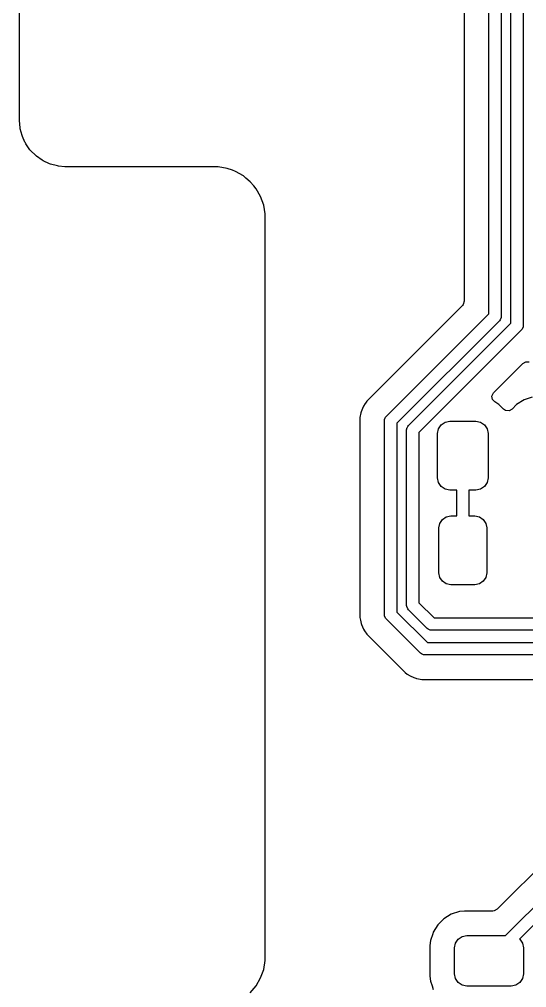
# Model space of a CAD drawing. Extents: x 1.91 to 4.47, y -4.27 to -2.07.
# Drawn here: x 1.911 to 2.317, y -3.49 to -2.715 of the extents above; entities that cross this region are included whole.
import ezdxf

# ---------------------------------------------------------------- set-up
doc = ezdxf.new("R2010")
doc.units = 0
doc.header["$MEASUREMENT"] = 0
doc.layers.add('BLACK', color=7, linetype='CONTINUOUS')

msp = doc.modelspace()

# ---------------------------------------------------------------- linework, layer by layer
at = {"layer": 'BLACK', "linetype": 'CONTINUOUS'}
for p, q in [((2.28726, -2.95041), (2.28726, -2.22893)), ((2.2971, -2.23097), (2.2971, -2.95245)), ((2.30498, -2.95775), (2.30498, -2.2838)), ((2.31482, -2.28584), (2.31482, -2.95979)), ((2.26756, -2.31331), (2.26756, -2.94023)), ((1.91144, -2.79506), (1.91144, -2.40449)), ((1.91146, -2.79549), (1.91144, -2.79506)), ((1.91197, -2.80134), (1.91146, -2.79549)), ((1.91212, -2.80218), (1.91197, -2.80134)), ((1.91358, -2.80765), (1.91212, -2.80218)), ((1.91387, -2.80845), (1.91358, -2.80765)), ((1.91591, -2.81282), (1.91387, -2.80845)), ((1.91626, -2.81358), (1.91591, -2.81282)), ((1.91669, -2.81432), (1.91626, -2.81358)), ((1.91994, -2.81895), (1.91669, -2.81432)), ((1.92048, -2.81961), (1.91994, -2.81895)), ((1.92449, -2.82361), (1.92048, -2.81961)), ((1.92514, -2.82416), (1.92449, -2.82361)), ((1.92978, -2.8274), (1.92514, -2.82416)), ((1.93051, -2.82783), (1.92978, -2.8274)), ((1.93565, -2.83022), (1.93051, -2.82783)), ((1.93645, -2.83051), (1.93565, -2.83022)), ((1.94192, -2.83198), (1.93645, -2.83051)), ((1.94275, -2.83213), (1.94192, -2.83198)), ((1.94792, -2.83258), (1.94275, -2.83213)), ((1.94861, -2.83264), (1.94792, -2.83258)), ((1.94903, -2.83266), (1.94861, -2.83264)), ((2.06775, -2.83266), (1.94903, -2.83266)), ((2.07055, -2.83266), (2.06775, -2.83266)), ((2.07767, -2.83391), (2.07055, -2.83266)), ((2.07055, -2.83266), (2.07055, -2.83266)), ((2.08192, -2.83546), (2.07767, -2.83391)), ((2.08447, -2.83639), (2.08192, -2.83546)), ((2.09074, -2.84001), (2.08447, -2.83639)), ((2.08447, -2.83639), (2.08447, -2.83639)), ((2.08447, -2.83639), (2.08447, -2.83639)), ((2.09269, -2.84164), (2.09074, -2.84001)), ((2.09074, -2.84001), (2.09074, -2.84001)), ((2.09629, -2.84466), (2.09269, -2.84164)), ((2.099, -2.8479), (2.09629, -2.84466)), ((2.10094, -2.8502), (2.099, -2.8479)), ((2.10456, -2.85647), (2.10094, -2.8502)), ((2.10094, -2.8502), (2.10094, -2.8502)), ((2.10094, -2.8502), (2.10094, -2.8502)), ((2.10703, -2.86327), (2.10456, -2.85647)), ((2.10829, -2.8704), (2.10703, -2.86327)), ((2.10829, -2.87319), (2.10829, -2.8704)), ((2.10829, -3.46392), (2.10829, -2.87319)), ((2.26613, -2.94368), (2.19307, -3.01673)), ((2.26678, -2.94287), (2.26613, -2.94368)), ((2.26756, -2.94023), (2.26678, -2.94287)), ((2.20518, -3.03249), (2.28726, -2.95041)), ((2.29701, -2.95341), (2.29627, -2.95518)), ((2.2971, -2.95245), (2.29701, -2.95341)), ((2.29566, -2.95593), (2.21358, -3.03801)), ((2.2229, -3.03983), (2.30498, -2.95775)), ((2.29627, -2.95518), (2.29566, -2.95593)), ((2.31472, -2.96075), (2.31399, -2.96252)), ((2.31482, -2.95979), (2.31472, -2.96075)), ((2.31338, -2.96327), (2.2313, -3.04535)), ((2.31399, -2.96252), (2.31338, -2.96327)), ((2.29115, -3.01336), (2.31446, -2.99005)), ((2.31446, -2.99005), (2.31688, -2.98873)), ((2.31688, -2.98873), (2.31962, -2.98893)), ((2.28976, -3.0162), (2.29086, -3.01368)), ((2.29086, -3.01368), (2.29115, -3.01336)), ((2.18826, -3.02218), (2.18684, -3.0243)), ((2.18844, -3.0219), (2.18826, -3.02218)), ((2.18826, -3.02218), (2.18826, -3.02218)), ((2.18953, -3.02027), (2.18844, -3.0219)), ((2.19296, -3.01684), (2.18953, -3.02027)), ((2.19307, -3.01673), (2.19296, -3.01684)), ((2.19296, -3.01684), (2.19296, -3.01684)), ((2.19307, -3.01673), (2.19307, -3.01673)), ((2.2902, -3.01892), (2.28976, -3.0162)), ((2.29204, -3.02096), (2.2902, -3.01892)), ((2.29522, -3.02292), (2.29204, -3.02096)), ((2.29892, -3.02663), (2.29522, -3.02292)), ((2.29522, -3.02292), (2.29522, -3.02292)), ((2.30951, -3.02294), (2.30583, -3.02663)), ((2.31539, -3.01932), (2.30951, -3.02294)), ((2.32194, -3.01715), (2.31539, -3.01932)), ((2.31539, -3.01932), (2.31539, -3.01932)), ((2.18482, -3.02959), (2.18405, -3.03346)), ((2.18498, -3.02879), (2.18482, -3.02959)), ((2.18482, -3.02959), (2.18482, -3.02959)), ((2.18604, -3.02624), (2.18498, -3.02879)), ((2.18498, -3.02879), (2.18498, -3.02879)), ((2.18684, -3.0243), (2.18604, -3.02624)), ((2.18604, -3.02624), (2.18604, -3.02624)), ((2.18684, -3.0243), (2.18684, -3.0243)), ((2.30067, -3.02775), (2.29892, -3.02663)), ((2.30341, -3.02794), (2.30067, -3.02775)), ((2.30583, -3.02663), (2.30341, -3.02794)), ((2.18405, -3.03347), (2.18404, -3.03354)), ((2.18404, -3.03354), (2.18404, -3.19362)), ((2.18405, -3.03346), (2.18405, -3.03347)), ((2.20374, -3.03597), (2.20383, -3.03501)), ((2.20374, -3.1912), (2.20374, -3.03597)), ((2.20383, -3.03501), (2.20457, -3.03323)), ((2.20457, -3.03323), (2.20518, -3.03249)), ((2.20457, -3.03323), (2.20457, -3.03323)), ((2.21358, -3.03801), (2.21358, -3.18916)), ((2.24914, -3.0393), (2.25234, -3.03717)), ((2.25234, -3.03717), (2.2561, -3.03642)), ((2.2561, -3.03642), (2.27677, -3.03642)), ((2.27677, -3.03642), (2.28054, -3.03717)), ((2.28054, -3.03717), (2.28373, -3.0393)), ((2.22146, -3.04331), (2.22155, -3.04235)), ((2.22146, -3.18386), (2.22146, -3.04331)), ((2.22155, -3.04235), (2.22173, -3.04193)), ((2.22173, -3.04193), (2.22181, -3.04172)), ((2.22181, -3.04172), (2.22229, -3.04057)), ((2.22229, -3.04057), (2.2229, -3.03983)), ((2.22229, -3.04057), (2.22229, -3.04057)), ((2.2313, -3.04535), (2.2313, -3.18182)), ((2.24626, -3.04626), (2.24701, -3.04249)), ((2.24626, -3.08169), (2.24626, -3.04626)), ((2.24701, -3.04249), (2.24914, -3.0393)), ((2.28373, -3.0393), (2.28586, -3.04249)), ((2.28586, -3.04249), (2.28661, -3.04626)), ((2.28661, -3.04626), (2.28661, -3.08169)), ((2.24701, -3.08546), (2.24626, -3.08169)), ((2.24914, -3.08865), (2.24701, -3.08546)), ((2.28586, -3.08546), (2.28373, -3.08865)), ((2.28661, -3.08169), (2.28586, -3.08546)), ((2.25234, -3.09079), (2.24914, -3.08865)), ((2.2561, -3.09154), (2.25234, -3.09079)), ((2.26152, -3.09154), (2.2561, -3.09154)), ((2.26152, -3.1122), (2.26152, -3.09154)), ((2.27677, -3.09154), (2.27136, -3.09154)), ((2.27136, -3.09154), (2.27136, -3.1122)), ((2.28054, -3.09079), (2.27677, -3.09154)), ((2.28373, -3.08865), (2.28054, -3.09079)), ((2.24797, -3.11813), (2.25005, -3.11502)), ((2.25005, -3.11502), (2.25317, -3.11294)), ((2.25317, -3.11294), (2.25684, -3.1122)), ((2.25684, -3.1122), (2.26152, -3.1122)), ((2.27136, -3.1122), (2.27603, -3.1122)), ((2.27603, -3.1122), (2.27971, -3.11294)), ((2.27971, -3.11294), (2.28282, -3.11502)), ((2.28282, -3.11502), (2.2849, -3.11813)), ((2.24724, -3.1218), (2.24797, -3.11813)), ((2.24724, -3.15773), (2.24724, -3.1218)), ((2.2849, -3.11813), (2.28563, -3.1218)), ((2.28563, -3.1218), (2.28563, -3.15773)), ((2.24797, -3.1614), (2.24724, -3.15773)), ((2.25005, -3.16451), (2.24797, -3.1614)), ((2.2849, -3.1614), (2.28282, -3.16451)), ((2.28563, -3.15773), (2.2849, -3.1614)), ((2.25317, -3.16659), (2.25005, -3.16451)), ((2.25684, -3.16732), (2.25317, -3.16659)), ((2.27603, -3.16732), (2.25684, -3.16732)), ((2.27971, -3.16659), (2.27603, -3.16732)), ((2.28282, -3.16451), (2.27971, -3.16659)), ((2.22155, -3.18482), (2.22146, -3.18386)), ((2.22229, -3.18659), (2.22155, -3.18482)), ((2.2313, -3.18182), (2.24338, -3.1939)), ((2.18404, -3.19362), (2.18441, -3.19552)), ((2.20383, -3.19216), (2.20374, -3.1912)), ((2.20457, -3.19393), (2.20383, -3.19216)), ((2.20518, -3.19468), (2.20457, -3.19393)), ((2.20457, -3.19393), (2.20457, -3.19393)), ((2.21358, -3.18916), (2.23801, -3.21358)), ((2.2229, -3.18734), (2.22229, -3.18659)), ((2.22229, -3.18659), (2.22229, -3.18659)), ((2.23786, -3.2023), (2.2229, -3.18734)), ((2.24338, -3.1939), (2.42204, -3.1939)), ((2.18441, -3.19552), (2.18441, -3.19552)), ((2.18441, -3.19552), (2.18498, -3.19838)), ((2.18498, -3.19838), (2.18498, -3.19838)), ((2.18498, -3.19838), (2.18524, -3.19901)), ((2.18524, -3.19901), (2.18684, -3.20286)), ((2.23249, -3.22198), (2.20518, -3.19468)), ((2.18684, -3.20286), (2.18684, -3.20286)), ((2.18684, -3.20286), (2.18771, -3.20416)), ((2.18771, -3.20416), (2.18953, -3.20689)), ((2.18953, -3.20689), (2.19296, -3.21033)), ((2.2386, -3.20291), (2.23786, -3.2023)), ((2.23986, -3.20343), (2.2386, -3.20291)), ((2.2386, -3.20291), (2.2386, -3.20291)), ((2.24038, -3.20365), (2.23986, -3.20343)), ((2.24134, -3.20374), (2.24038, -3.20365)), ((2.24038, -3.20365), (2.24038, -3.20365)), ((2.42204, -3.20374), (2.24134, -3.20374)), ((2.19296, -3.21033), (2.19296, -3.21033)), ((2.19296, -3.21033), (2.19327, -3.21063)), ((2.19327, -3.21063), (2.21672, -3.23408)), ((2.23801, -3.21358), (2.42204, -3.21358)), ((2.23323, -3.2226), (2.23249, -3.22198)), ((2.23428, -3.22303), (2.23323, -3.2226)), ((2.23323, -3.2226), (2.23323, -3.2226)), ((2.23501, -3.22333), (2.23428, -3.22303)), ((2.23597, -3.22343), (2.23501, -3.22333)), ((2.23501, -3.22333), (2.23501, -3.22333)), ((2.42204, -3.22343), (2.23597, -3.22343)), ((2.21672, -3.23408), (2.21672, -3.23408)), ((2.21672, -3.23408), (2.22027, -3.23763)), ((2.22027, -3.23763), (2.22027, -3.23763)), ((2.22027, -3.23763), (2.22196, -3.23876)), ((2.22196, -3.23876), (2.2243, -3.24033)), ((2.2243, -3.24033), (2.22714, -3.2415)), ((2.22714, -3.2415), (2.22879, -3.24218)), ((2.22879, -3.24218), (2.22938, -3.2423)), ((2.22938, -3.2423), (2.22965, -3.24236)), ((2.22965, -3.24236), (2.22965, -3.24236)), ((2.22965, -3.24236), (2.22966, -3.24236)), ((2.22966, -3.24236), (2.23354, -3.24313)), ((2.23354, -3.24313), (2.23354, -3.24313)), ((2.23354, -3.24313), (2.23354, -3.24313)), ((2.23354, -3.24313), (2.23354, -3.24313)), ((2.23354, -3.24313), (2.38352, -3.24313)), ((2.33589, -3.38509), (2.29389, -3.42709)), ((2.30062, -3.44823), (2.35154, -3.39731)), ((2.35706, -3.40571), (2.31182, -3.45094)), ((2.25711, -3.43111), (2.25123, -3.43474)), ((2.26367, -3.42894), (2.25711, -3.43111)), ((2.25711, -3.43111), (2.25711, -3.43111)), ((2.26772, -3.42852), (2.26367, -3.42894)), ((2.26367, -3.42894), (2.26367, -3.42894)), ((2.29043, -3.42852), (2.26772, -3.42852)), ((2.26772, -3.42852), (2.26772, -3.42852)), ((2.29147, -3.42841), (2.29043, -3.42852)), ((2.29389, -3.42709), (2.29147, -3.42841)), ((2.24635, -3.43962), (2.24272, -3.4455)), ((2.25123, -3.43474), (2.24635, -3.43962)), ((2.24228, -3.44684), (2.24055, -3.45206)), ((2.24272, -3.4455), (2.24228, -3.44684)), ((2.24272, -3.4455), (2.24272, -3.4455)), ((2.26273, -3.45111), (2.26592, -3.44898)), ((2.26592, -3.44898), (2.26969, -3.44823)), ((2.26969, -3.44823), (2.30062, -3.44823)), ((2.24055, -3.45206), (2.24014, -3.4561)), ((2.24014, -3.4561), (2.24014, -3.48071)), ((2.24055, -3.45206), (2.24055, -3.45206)), ((2.24055, -3.45206), (2.24055, -3.45206)), ((2.25984, -3.45807), (2.26059, -3.4543)), ((2.26059, -3.4543), (2.26273, -3.45111)), ((2.31182, -3.45094), (2.31208, -3.45111)), ((2.31208, -3.45111), (2.31421, -3.4543)), ((2.31421, -3.4543), (2.31496, -3.45807)), ((2.10829, -3.46457), (2.10829, -3.46392)), ((2.10829, -3.46819), (2.10829, -3.46457)), ((2.25984, -3.47874), (2.25984, -3.45807)), ((2.31496, -3.45807), (2.31496, -3.47874)), ((2.10703, -3.47531), (2.10829, -3.46819)), ((2.10456, -3.48211), (2.10703, -3.47531)), ((2.24014, -3.48071), (2.24014, -3.48071)), ((2.24014, -3.48071), (2.24055, -3.48476)), ((2.26059, -3.48251), (2.25984, -3.47874)), ((2.31496, -3.47874), (2.31421, -3.48251)), ((2.09629, -3.49392), (2.10094, -3.48838)), ((2.10094, -3.48838), (2.10456, -3.48211)), ((2.24055, -3.48476), (2.24055, -3.48476)), ((2.24055, -3.48476), (2.24175, -3.48838)), ((2.24175, -3.48838), (2.24272, -3.49131)), ((2.26273, -3.4857), (2.26059, -3.48251)), ((2.26592, -3.48783), (2.26273, -3.4857)), ((2.26969, -3.48858), (2.26592, -3.48783)), ((2.30512, -3.48858), (2.26969, -3.48858)), ((2.30888, -3.48783), (2.30512, -3.48858)), ((2.31208, -3.4857), (2.30888, -3.48783)), ((2.31421, -3.48251), (2.31208, -3.4857))]:
    msp.add_line(p, q, dxfattribs=at)

doc.saveas('drawing.dxf')
